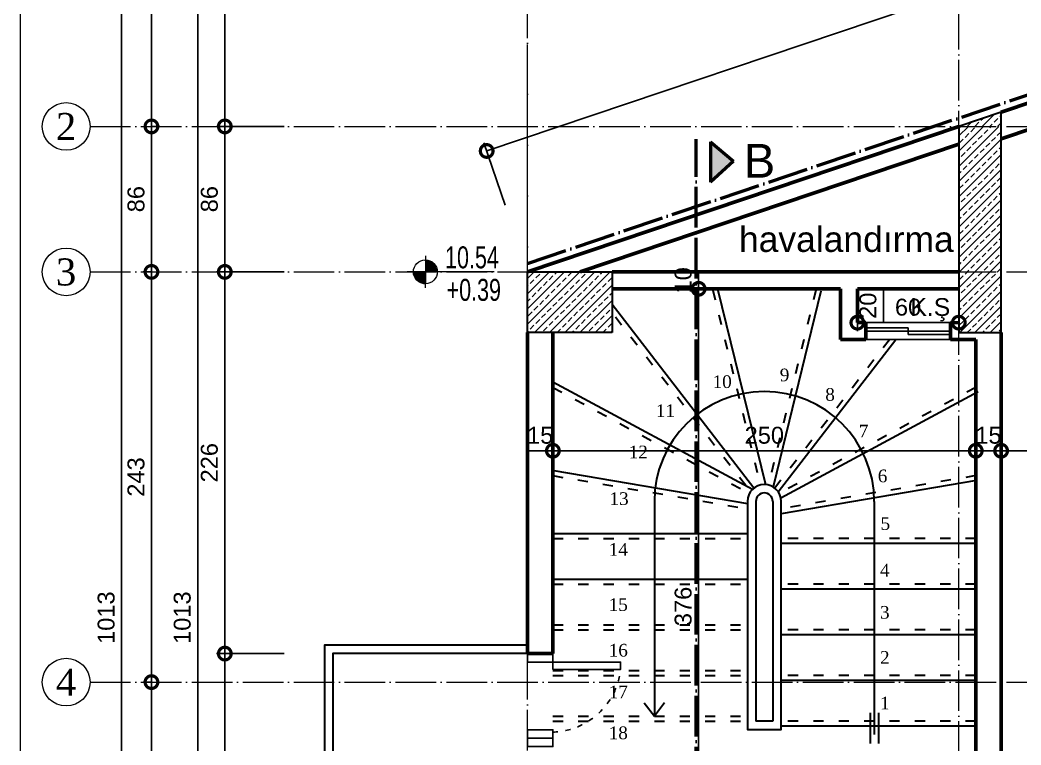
# Model space of a CAD drawing. Header units: millimetres. Extents: x 7519 to 33116, y -1769 to 3101.
# Drawn here: x 16054 to 16646, y 1817 to 2246 of the extents above; entities that cross this region are included whole.
import ezdxf
from ezdxf.enums import TextEntityAlignment as Align

# ---------------------------------------------------------------- set-up
doc = ezdxf.new("R2010")
doc.units = ezdxf.units.MM
doc.linetypes.add('ACAD_ISO03W100', pattern=[30, 12, -18])
doc.linetypes.add('ACAD_ISO04W100', pattern=[30, 24, -3, 0, -3])
for name, color, linetype, lineweight in [('duvar', 145, 'Continuous', 53), ('iç ölçü x', 20, 'Continuous', 9), ('KAPI', 42, 'Continuous', 25), ('kesit', 50, 'Continuous', 50), ('kolon', 1, 'Continuous', 30), ('KOT_ŞABLON', 6, 'Continuous', 0), ('KÜTÜPHANE', 34, 'Continuous', 30), ('ROL_CEPHE', 18, 'Continuous', 0), ('tarama', 157, 'Continuous', 15), ('çizgi', 234, 'Continuous', 9)]:
    doc.layers.add(name, color=color, linetype=linetype, lineweight=lineweight)
doc.layers.add('PENC3', color=24, linetype='Continuous')
doc.styles.add('ARIAL', font='arial.ttf', dxfattribs={"height": 10})
doc.styles.add('emre', font='times.ttf')
doc.styles.get("Standard").update_dxf_attribs({"font": 'arial.ttf'})
doc.styles.add('TÜRKÇE', font='times.ttf')
doc.dimstyles.new('KESİT', dxfattribs={"dimscale": 0, "dimtxt": 10, "dimasz": 15, "dimexe": 5, "dimexo": 5, "dimgap": 4, "dimtad": 1, "dimdec": 0, "dimdsep": 46, "dimtxsty": 'ARIAL', "dimblk": 'DOTSMALL', "dimcen": -2, "dimclrd": 256, "dimclre": 8, "dimclrt": 4, "dimadec": 0, "dimazin": 0, "dimtfac": 0.533333, "dimtdec": 0, "dimtix": 1, "dimtmove": 2, "dimatfit": 3, "dimldrblk": 'DOTSMALL', "dimfxl": 35, "dimfxlon": 1, "dimtolj": 1, "dimarcsym": 0})
pattern_1 = [(45, (-20204.8364, 0), (-4.4901281, 4.4901281), []), (45, (-20200.346, 0), (-4.4901281, 4.4901281), [3.175, -1.5875])]

# ---------------------------------------------------------------- blocks, each defined once
blk = doc.blocks.new('_DotSmall')
at = {"color": 0, "linetype": 'ByBlock', "const_width": 0.5}
blk.add_lwpolyline([(-0.0625, 0, 1), (0.0625, 0, 1)], format="xyb", close=True, dxfattribs=at)
blk = doc.blocks.new('*D27')
at = {"layer": 'Defpoints', "color": 0, "transparency": 16777216}
for p in [(16354.45, 2097.04), (16175.51, 1871.22), (16354.45, 1871.22)]:
    blk.add_point(p, dxfattribs=at)
at = {"layer": 'iç ölçü x', "color": 8, "lineweight": -2, "transparency": 16777216}
for p, q in [((16210.51, 2097.04), (16170.51, 2097.04)), ((16210.51, 1871.22), (16170.51, 1871.22))]:
    blk.add_line(p, q, dxfattribs=at)
at = {"layer": 'iç ölçü x', "lineweight": -2, "transparency": 16777216}
blk.add_line((16175.51, 2097.04), (16175.51, 1871.22), dxfattribs=at)
at = {"layer": 'iç ölçü x', "lineweight": -2, "transparency": 16777216, "xscale": 15, "yscale": 15, "zscale": 15}
for p, rotation in [((16175.51, 2097.04), 90), ((16175.51, 1871.22), 270)]:
    blk.add_blockref('_DotSmall', p, dxfattribs=dict(at, rotation=rotation))
at = {"layer": 'iç ölçü x', "color": 4, "transparency": 16777216, "insert": (16166.4, 1984.13), "char_height": 10, "attachment_point": 5, "rotation": 90, "style": 'ARIAL'}
blk.add_mtext('\\A1;226', dxfattribs=at)
blk = doc.blocks.new('*D28')
at = {"layer": 'Defpoints', "color": 0, "transparency": 16777216}
for p in [(16354.45, 1871.22), (16175.51, 1721.22), (16354.45, 1721.22)]:
    blk.add_point(p, dxfattribs=at)
at = {"layer": 'iç ölçü x', "color": 8, "lineweight": -2, "transparency": 16777216}
for p, q in [((16210.51, 1871.22), (16170.51, 1871.22)), ((16210.51, 1721.22), (16170.51, 1721.22))]:
    blk.add_line(p, q, dxfattribs=at)
at = {"layer": 'iç ölçü x', "lineweight": -2, "transparency": 16777216}
blk.add_line((16175.51, 1871.22), (16175.51, 1721.22), dxfattribs=at)
at = {"layer": 'iç ölçü x', "lineweight": -2, "transparency": 16777216, "xscale": 15, "yscale": 15, "zscale": 15}
for p, rotation in [((16175.51, 1871.22), 90), ((16175.51, 1721.22), 270)]:
    blk.add_blockref('_DotSmall', p, dxfattribs=dict(at, rotation=rotation))
at = {"layer": 'iç ölçü x', "color": 4, "transparency": 16777216, "insert": (16166.4, 1796.22), "char_height": 10, "attachment_point": 5, "rotation": 90, "style": 'ARIAL'}
blk.add_mtext('\\A1;150', dxfattribs=at)
blk = doc.blocks.new('*D30')
at = {"layer": 'Defpoints', "color": 0, "transparency": 16777216}
for p in [(16159.49, 2399.07), (16188.77, 2399.07), (16188.77, 1385.89)]:
    blk.add_point(p, dxfattribs=at)
at = {"layer": 'iç ölçü x', "color": 8, "lineweight": -2, "transparency": 16777216}
for p, q in [((16183.77, 2399.07), (16154.49, 2399.07)), ((16183.77, 1385.89), (16154.49, 1385.89))]:
    blk.add_line(p, q, dxfattribs=at)
at = {"layer": 'iç ölçü x', "lineweight": -2, "transparency": 16777216}
blk.add_line((16159.49, 1385.89), (16159.49, 2399.07), dxfattribs=at)
at = {"layer": 'iç ölçü x', "lineweight": -2, "transparency": 16777216, "xscale": 15, "yscale": 15, "zscale": 15}
for p, rotation in [((16159.49, 2399.07), 90), ((16159.49, 1385.89), 270)]:
    blk.add_blockref('_DotSmall', p, dxfattribs=dict(at, rotation=rotation))
at = {"layer": 'iç ölçü x', "color": 4, "transparency": 16777216, "insert": (16150.38, 1892.48), "char_height": 10, "attachment_point": 5, "rotation": 90, "style": 'ARIAL'}
blk.add_mtext('\\A1;1013', dxfattribs=at)
blk = doc.blocks.new('*D31')
at = {"layer": 'Defpoints', "color": 0, "transparency": 16777216}
for p in [(16130.72, 2399.07), (16130.72, 2183.07), (16132.15, 2183.07)]:
    blk.add_point(p, dxfattribs=at)
at = {"layer": 'iç ölçü x', "color": 8, "lineweight": -2, "transparency": 16777216}
for p, q in [((16132.15, 2399.07), (16137.15, 2399.07)), ((16132.15, 2183.07), (16137.15, 2183.07))]:
    blk.add_line(p, q, dxfattribs=at)
at = {"layer": 'iç ölçü x', "lineweight": -2, "transparency": 16777216}
blk.add_line((16132.15, 2399.07), (16132.15, 2183.07), dxfattribs=at)
at = {"layer": 'iç ölçü x', "lineweight": -2, "transparency": 16777216, "xscale": 15, "yscale": 15, "zscale": 15}
for p, rotation in [((16132.15, 2399.07), 90), ((16132.15, 2183.07), 270)]:
    blk.add_blockref('_DotSmall', p, dxfattribs=dict(at, rotation=rotation))
at = {"layer": 'iç ölçü x', "color": 4, "transparency": 16777216, "insert": (16123.05, 2291.07), "char_height": 10, "attachment_point": 5, "rotation": 90, "style": 'ARIAL'}
blk.add_mtext('\\A1;216', dxfattribs=at)
blk = doc.blocks.new('*D32')
at = {"layer": 'Defpoints', "color": 0, "transparency": 16777216}
for p in [(16130.72, 2183.07), (16132.15, 2097.04), (16132.15, 2097.04)]:
    blk.add_point(p, dxfattribs=at)
at = {"layer": 'iç ölçü x', "color": 8, "lineweight": -2, "transparency": 16777216}
for p, q in [((16132.15, 2183.07), (16137.15, 2183.07)), ((16132.15, 2097.04), (16127.15, 2097.04))]:
    blk.add_line(p, q, dxfattribs=at)
at = {"layer": 'iç ölçü x', "lineweight": -2, "transparency": 16777216}
blk.add_line((16132.15, 2183.07), (16132.15, 2097.04), dxfattribs=at)
at = {"layer": 'iç ölçü x', "lineweight": -2, "transparency": 16777216, "xscale": 15, "yscale": 15, "zscale": 15}
for p, rotation in [((16132.15, 2183.07), 90), ((16132.15, 2097.04), 270)]:
    blk.add_blockref('_DotSmall', p, dxfattribs=dict(at, rotation=rotation))
at = {"layer": 'iç ölçü x', "color": 4, "transparency": 16777216, "insert": (16123.05, 2140.06), "char_height": 10, "attachment_point": 5, "rotation": 90, "style": 'ARIAL'}
blk.add_mtext('\\A1;86', dxfattribs=at)
blk = doc.blocks.new('*D33')
at = {"layer": 'Defpoints', "color": 0, "transparency": 16777216}
for p in [(16132.15, 2097.04), (16132.15, 1854.34), (16132.15, 1854.34)]:
    blk.add_point(p, dxfattribs=at)
at = {"layer": 'iç ölçü x', "color": 8, "lineweight": -2, "transparency": 16777216}
for p, q in [((16132.15, 2097.04), (16127.15, 2097.04)), ((16132.15, 1854.34), (16127.15, 1854.34))]:
    blk.add_line(p, q, dxfattribs=at)
at = {"layer": 'iç ölçü x', "lineweight": -2, "transparency": 16777216}
blk.add_line((16132.15, 2097.04), (16132.15, 1854.34), dxfattribs=at)
at = {"layer": 'iç ölçü x', "lineweight": -2, "transparency": 16777216, "xscale": 15, "yscale": 15, "zscale": 15}
for p, rotation in [((16132.15, 2097.04), 90), ((16132.15, 1854.34), 270)]:
    blk.add_blockref('_DotSmall', p, dxfattribs=dict(at, rotation=rotation))
at = {"layer": 'iç ölçü x', "color": 4, "transparency": 16777216, "insert": (16123.04, 1975.69), "char_height": 10, "attachment_point": 5, "rotation": 90, "style": 'ARIAL'}
blk.add_mtext('\\A1;243', dxfattribs=at)
blk = doc.blocks.new('*D34')
at = {"layer": 'Defpoints', "color": 0, "transparency": 16777216}
for p in [(16132.15, 1854.34), (16132.15, 1711.22), (16132.15, 1711.22)]:
    blk.add_point(p, dxfattribs=at)
at = {"layer": 'iç ölçü x', "color": 8, "lineweight": -2, "transparency": 16777216}
for p, q in [((16132.15, 1854.34), (16127.15, 1854.34)), ((16132.15, 1711.22), (16127.15, 1711.22))]:
    blk.add_line(p, q, dxfattribs=at)
at = {"layer": 'iç ölçü x', "lineweight": -2, "transparency": 16777216}
blk.add_line((16132.15, 1854.34), (16132.15, 1711.22), dxfattribs=at)
at = {"layer": 'iç ölçü x', "lineweight": -2, "transparency": 16777216, "xscale": 15, "yscale": 15, "zscale": 15}
for p, rotation in [((16132.15, 1854.34), 90), ((16132.15, 1711.22), 270)]:
    blk.add_blockref('_DotSmall', p, dxfattribs=dict(at, rotation=rotation))
at = {"layer": 'iç ölçü x', "color": 4, "transparency": 16777216, "insert": (16123.04, 1782.78), "char_height": 10, "attachment_point": 5, "rotation": 90, "style": 'ARIAL'}
blk.add_mtext('\\A1;143', dxfattribs=at)
blk = doc.blocks.new('*D37')
at = {"layer": 'Defpoints', "color": 0, "transparency": 16777216}
for p in [(16114.5, 2399.07), (16114.5, 2399.07), (16114.5, 1385.89)]:
    blk.add_point(p, dxfattribs=at)
at = {"layer": 'iç ölçü x', "color": 8, "lineweight": -2, "transparency": 16777216}
for p, q in [((16114.5, 2399.07), (16109.5, 2399.07)), ((16114.5, 1385.89), (16119.5, 1385.89))]:
    blk.add_line(p, q, dxfattribs=at)
at = {"layer": 'iç ölçü x', "lineweight": -2, "transparency": 16777216}
blk.add_line((16114.5, 1385.89), (16114.5, 2399.07), dxfattribs=at)
at = {"layer": 'iç ölçü x', "lineweight": -2, "transparency": 16777216, "xscale": 15, "yscale": 15, "zscale": 15}
for p, rotation in [((16114.5, 2399.07), 90), ((16114.5, 1385.89), 270)]:
    blk.add_blockref('_DotSmall', p, dxfattribs=dict(at, rotation=rotation))
at = {"layer": 'iç ölçü x', "color": 4, "transparency": 16777216, "insert": (16105.39, 1892.48), "char_height": 10, "attachment_point": 5, "rotation": 90, "style": 'ARIAL'}
blk.add_mtext('\\A1;1013', dxfattribs=at)
blk = doc.blocks.new('*D38')
at = {"layer": 'Defpoints', "color": 0, "transparency": 16777216}
for p in [(16354.45, 2183.07), (16175.51, 2097.04), (16354.45, 2097.04)]:
    blk.add_point(p, dxfattribs=at)
at = {"layer": 'iç ölçü x', "color": 8, "lineweight": -2, "transparency": 16777216}
for p, q in [((16210.51, 2183.07), (16170.51, 2183.07)), ((16210.51, 2097.04), (16170.51, 2097.04))]:
    blk.add_line(p, q, dxfattribs=at)
at = {"layer": 'iç ölçü x', "lineweight": -2, "transparency": 16777216}
blk.add_line((16175.51, 2183.07), (16175.51, 2097.04), dxfattribs=at)
at = {"layer": 'iç ölçü x', "lineweight": -2, "transparency": 16777216, "xscale": 15, "yscale": 15, "zscale": 15}
for p, rotation in [((16175.51, 2183.07), 90), ((16175.51, 2097.04), 270)]:
    blk.add_blockref('_DotSmall', p, dxfattribs=dict(at, rotation=rotation))
at = {"layer": 'iç ölçü x', "color": 4, "transparency": 16777216, "insert": (16166.4, 2140.06), "char_height": 10, "attachment_point": 5, "rotation": 90, "style": 'ARIAL'}
blk.add_mtext('\\A1;86', dxfattribs=at)
blk = doc.blocks.new('*D39')
at = {"layer": 'Defpoints', "color": 0, "transparency": 16777216}
for p in [(16175.51, 2399.07), (16175.51, 2399.07), (16175.51, 2183.07)]:
    blk.add_point(p, dxfattribs=at)
at = {"layer": 'iç ölçü x', "color": 8, "lineweight": -2, "transparency": 16777216}
for p, q in [((16175.51, 2399.07), (16170.51, 2399.07)), ((16175.51, 2183.07), (16170.51, 2183.07))]:
    blk.add_line(p, q, dxfattribs=at)
at = {"layer": 'iç ölçü x', "lineweight": -2, "transparency": 16777216}
blk.add_line((16175.51, 2183.07), (16175.51, 2399.07), dxfattribs=at)
at = {"layer": 'iç ölçü x', "lineweight": -2, "transparency": 16777216, "xscale": 15, "yscale": 15, "zscale": 15}
for p, rotation in [((16175.51, 2399.07), 90), ((16175.51, 2183.07), 270)]:
    blk.add_blockref('_DotSmall', p, dxfattribs=dict(at, rotation=rotation))
at = {"layer": 'iç ölçü x', "color": 4, "transparency": 16777216, "insert": (16166.4, 2291.07), "char_height": 10, "attachment_point": 5, "rotation": 90, "style": 'ARIAL'}
blk.add_mtext('\\A1;216', dxfattribs=at)
blk = doc.blocks.new('*D48')
at = {"layer": 'Defpoints', "color": 0, "transparency": 16777216}
for p in [(16369.45, 1991.21), (16354.45, 1985.86), (16369.45, 1985.86)]:
    blk.add_point(p, dxfattribs=at)
at = {"layer": 'iç ölçü x', "color": 8, "lineweight": -2, "transparency": 16777216}
for p, q in [((16354.45, 1990.86), (16354.45, 1996.21)), ((16369.45, 1990.86), (16369.45, 1996.21))]:
    blk.add_line(p, q, dxfattribs=at)
at = {"layer": 'iç ölçü x', "lineweight": -2, "transparency": 16777216}
blk.add_line((16354.45, 1991.21), (16369.45, 1991.21), dxfattribs=at)
at = {"layer": 'iç ölçü x', "color": 4, "transparency": 16777216, "insert": (16361.95, 2000.32), "char_height": 10, "attachment_point": 5, "style": 'ARIAL'}
blk.add_mtext('\\A1;15', dxfattribs=at)
blk = doc.blocks.new('*D49')
at = {"layer": 'Defpoints', "color": 0, "transparency": 16777216}
for p in [(16619.45, 1991.21), (16619.45, 1991.21), (16369.45, 1985.86)]:
    blk.add_point(p, dxfattribs=at)
at = {"layer": 'iç ölçü x', "color": 8, "lineweight": -2, "transparency": 16777216}
for p, q in [((16369.45, 1990.86), (16369.45, 1996.21)), ((16619.45, 1991.21), (16619.45, 1996.21))]:
    blk.add_line(p, q, dxfattribs=at)
at = {"layer": 'iç ölçü x', "lineweight": -2, "transparency": 16777216}
blk.add_line((16369.45, 1991.21), (16619.45, 1991.21), dxfattribs=at)
at = {"layer": 'iç ölçü x', "lineweight": -2, "transparency": 16777216, "xscale": 15, "yscale": 15, "zscale": 15, "rotation": 180}
blk.add_blockref('_DotSmall', (16369.45, 1991.21), dxfattribs=at)
at = {"layer": 'iç ölçü x', "lineweight": -2, "transparency": 16777216, "xscale": 15, "yscale": 15, "zscale": 15}
blk.add_blockref('_DotSmall', (16619.45, 1991.21), dxfattribs=at)
at = {"layer": 'iç ölçü x', "color": 4, "transparency": 16777216, "insert": (16494.45, 2000.32), "char_height": 10, "attachment_point": 5, "style": 'ARIAL'}
blk.add_mtext('\\A1;250', dxfattribs=at)
blk = doc.blocks.new('*D50')
at = {"layer": 'Defpoints', "color": 0, "transparency": 16777216}
for p in [(16619.45, 1991.21), (16634.45, 1991.21), (16634.45, 1991.21)]:
    blk.add_point(p, dxfattribs=at)
at = {"layer": 'iç ölçü x', "color": 8, "lineweight": -2, "transparency": 16777216}
for p, q in [((16619.45, 1991.21), (16619.45, 1996.21)), ((16634.45, 1991.21), (16634.45, 1996.21))]:
    blk.add_line(p, q, dxfattribs=at)
at = {"layer": 'iç ölçü x', "lineweight": -2, "transparency": 16777216}
blk.add_line((16619.45, 1991.21), (16634.45, 1991.21), dxfattribs=at)
at = {"layer": 'iç ölçü x', "color": 4, "transparency": 16777216, "insert": (16626.95, 2000.32), "char_height": 10, "attachment_point": 5, "style": 'ARIAL'}
blk.add_mtext('\\A1;15', dxfattribs=at)
blk = doc.blocks.new('*D51')
at = {"layer": 'Defpoints', "color": 0, "transparency": 16777216}
for p in [(16634.45, 1991.21), (17234.72, 1991.21), (17234.72, 1991.21)]:
    blk.add_point(p, dxfattribs=at)
at = {"layer": 'iç ölçü x', "color": 8, "lineweight": -2, "transparency": 16777216}
for p, q in [((16634.45, 1991.21), (16634.45, 1996.21)), ((17234.72, 1991.21), (17234.72, 1996.21))]:
    blk.add_line(p, q, dxfattribs=at)
at = {"layer": 'iç ölçü x', "lineweight": -2, "transparency": 16777216}
blk.add_line((16634.45, 1991.21), (17234.72, 1991.21), dxfattribs=at)
at = {"layer": 'iç ölçü x', "lineweight": -2, "transparency": 16777216, "xscale": 15, "yscale": 15, "zscale": 15, "rotation": 180}
blk.add_blockref('_DotSmall', (16634.45, 1991.21), dxfattribs=at)
at = {"layer": 'iç ölçü x', "lineweight": -2, "transparency": 16777216, "xscale": 15, "yscale": 15, "zscale": 15}
blk.add_blockref('_DotSmall', (17234.72, 1991.21), dxfattribs=at)
at = {"layer": 'iç ölçü x', "color": 4, "transparency": 16777216, "insert": (16934.59, 2000.32), "char_height": 10, "attachment_point": 5, "style": 'ARIAL'}
blk.add_mtext('\\A1;600', dxfattribs=at)
blk = doc.blocks.new('*D58')
at = {"layer": 'Defpoints', "color": 0, "transparency": 16777216}
for p in [(16455.61, 2087.03), (16455.69, 2087.03), (16455.61, 1711.22)]:
    blk.add_point(p, dxfattribs=at)
at = {"layer": 'iç ölçü x', "color": 8, "lineweight": -2, "transparency": 16777216}
for p, q in [((16455.61, 2087.03), (16450.61, 2087.03)), ((16455.61, 1711.22), (16450.61, 1711.22))]:
    blk.add_line(p, q, dxfattribs=at)
at = {"layer": 'iç ölçü x', "lineweight": -2, "transparency": 16777216}
blk.add_line((16455.61, 1711.22), (16455.61, 2087.03), dxfattribs=at)
at = {"layer": 'iç ölçü x', "lineweight": -2, "transparency": 16777216, "xscale": 15, "yscale": 15, "zscale": 15}
for p, rotation in [((16455.61, 2087.03), 90), ((16455.61, 1711.22), 270)]:
    blk.add_blockref('_DotSmall', p, dxfattribs=dict(at, rotation=rotation))
at = {"layer": 'iç ölçü x', "color": 4, "transparency": 16777216, "insert": (16446.5, 1899.12), "char_height": 10, "attachment_point": 5, "rotation": 90, "style": 'ARIAL'}
blk.add_mtext('\\A1;376', dxfattribs=at)
blk = doc.blocks.new('*D59')
at = {"layer": 'Defpoints', "color": 0, "transparency": 16777216}
for p in [(16455.61, 2097.04), (16455.61, 2097.04), (16455.69, 2087.03)]:
    blk.add_point(p, dxfattribs=at)
at = {"layer": 'iç ölçü x', "color": 8, "lineweight": -2, "transparency": 16777216}
for p, q in [((16455.61, 2097.04), (16450.61, 2097.04)), ((16455.61, 2087.03), (16450.61, 2087.03))]:
    blk.add_line(p, q, dxfattribs=at)
at = {"layer": 'iç ölçü x', "lineweight": -2, "transparency": 16777216}
blk.add_line((16455.61, 2087.03), (16455.61, 2097.04), dxfattribs=at)
at = {"layer": 'iç ölçü x', "color": 4, "transparency": 16777216, "insert": (16446.51, 2092.03), "char_height": 10, "attachment_point": 5, "rotation": 90, "style": 'ARIAL'}
blk.add_mtext('\\A1;10', dxfattribs=at)
blk = doc.blocks.new('*D216')
at = {"layer": 'Defpoints', "color": 0, "transparency": 16777216}
for p in [(17225.59, 2470.6), (17238.03, 2433.74), (16342.76, 2131.69)]:
    blk.add_point(p, dxfattribs=at)
at = {"layer": 'iç ölçü x', "color": 8, "lineweight": -2, "transparency": 16777216}
for p, q in [((17236.43, 2438.48), (17223.99, 2475.34)), ((16341.16, 2136.43), (16328.72, 2173.29))]:
    blk.add_line(p, q, dxfattribs=at)
at = {"layer": 'iç ölçü x', "lineweight": -2, "transparency": 16777216}
blk.add_line((16330.32, 2168.55), (17225.59, 2470.6), dxfattribs=at)
at = {"layer": 'iç ölçü x', "lineweight": -2, "transparency": 16777216, "xscale": 15, "yscale": 15, "zscale": 15}
for p, rotation in [((17225.59, 2470.6), 18.64354857324905), ((16330.32, 2168.55), 198.643548573249)]:
    blk.add_blockref('_DotSmall', p, dxfattribs=dict(at, rotation=rotation))
at = {"layer": 'iç ölçü x', "color": 4, "transparency": 16777216, "insert": (16775.04, 2328.21), "char_height": 10, "attachment_point": 5, "rotation": 18.64355, "style": 'ARIAL'}
blk.add_mtext('\\A1;945', dxfattribs=at)
blk = doc.blocks.new('A$C039E5E33')
at = {"layer": 'KOT_ŞABLON'}
h = blk.add_hatch(color=256, dxfattribs=at)
h.dxf.hatch_style = 1
h.paths.add_polyline_path([(-7.06, 0, 0.414214), (0, -7.06), (0, 0)])
h.paths.add_polyline_path([(0, 7.06), (0, 0), (7.06, 0, 0.414214)])
for p in [(0, 9.49), (0, -9.49)]:
    blk.add_line(p, (0, 0), dxfattribs=at)
blk.add_lwpolyline([(40.65, 0), (-10.66, 0)], dxfattribs=at)
blk.add_circle((0, 0), 7.06, dxfattribs=at)
blk = doc.blocks.new('A$C608A78B4')
at = {"layer": 'KOT_ŞABLON'}
h = blk.add_hatch(dxfattribs=at)
h.set_pattern_fill('JIS_LC_8', color=256, scale=0.025)
h.set_pattern_definition([(45, (-1970.74228, 532.69145), (-0.137885822, 0.137885822), []), (45, (-1970.73228, 532.69145), (-0.137885822, 0.137885822), [])])
h.paths.add_polyline_path([(7.06, 0, 0.414214), (0, 7.06), (0, 0)])
h.paths.add_polyline_path([(0, 0), (-7.06, 0, 0.414214), (0, -7.06)])
blk.add_line((0, 7.06), (0, -7.06), dxfattribs=at)
blk.add_lwpolyline([(7.06, 0), (-7.06, 0)], dxfattribs=at)
blk.add_circle((0, 0), 7.06, dxfattribs=at)
at = {"layer": 'iç ölçü x'}
blk.add_blockref('A$C039E5E33', (0, 0), dxfattribs=at)
blk = doc.blocks.new('A$C65B81EC1')
at = {"layer": 'duvar'}
for p, q in [((-25.01, -9.97), (-25.01, 0.03)), ((25, -10), (25, 0))]:
    blk.add_line(p, q, dxfattribs=at)
at = {"layer": 'KAPI'}
for points in [[(25, 0), (-25, 0)], [(0, -3), (-25, -3)], [(25, -5), (-25, -5)], [(0, -7), (0, -3)], [(25, -10), (-25, -10)], [(25, -7), (0, -7)]]:
    blk.add_lwpolyline(points, dxfattribs=at)
blk = doc.blocks.new('*D684')
at = {"layer": 'Defpoints', "color": 0, "transparency": 16777216}
for p in [(16549.45, 2087), (16564.85, 2087), (16549.45, 2067)]:
    blk.add_point(p, dxfattribs=at)
at = {"layer": 'iç ölçü x', "color": 8, "lineweight": -2, "transparency": 16777216}
for p, q in [((16554.45, 2087), (16569.85, 2087)), ((16554.45, 2067), (16569.85, 2067))]:
    blk.add_line(p, q, dxfattribs=at)
at = {"layer": 'iç ölçü x', "lineweight": -2, "transparency": 16777216}
blk.add_line((16564.85, 2067), (16564.85, 2087), dxfattribs=at)
at = {"layer": 'iç ölçü x', "color": 4, "transparency": 16777216, "insert": (16555.74, 2077), "char_height": 10, "attachment_point": 5, "rotation": 90, "style": 'ARIAL'}
blk.add_mtext('\\A1;20', dxfattribs=at)
blk = doc.blocks.new('*D685')
at = {"layer": 'Defpoints', "color": 0, "transparency": 16777216}
for p in [(16549.45, 2077), (16609.42, 2077), (16609.42, 2067)]:
    blk.add_point(p, dxfattribs=at)
at = {"layer": 'iç ölçü x', "color": 8, "lineweight": -2, "transparency": 16777216}
for p, q in [((16549.45, 2072), (16549.45, 2062)), ((16609.42, 2072), (16609.42, 2062))]:
    blk.add_line(p, q, dxfattribs=at)
at = {"layer": 'iç ölçü x', "lineweight": -2, "transparency": 16777216}
blk.add_line((16549.45, 2067), (16609.42, 2067), dxfattribs=at)
at = {"layer": 'iç ölçü x', "lineweight": -2, "transparency": 16777216, "xscale": 15, "yscale": 15, "zscale": 15, "rotation": 180}
blk.add_blockref('_DotSmall', (16549.45, 2067), dxfattribs=at)
at = {"layer": 'iç ölçü x', "lineweight": -2, "transparency": 16777216, "xscale": 15, "yscale": 15, "zscale": 15}
blk.add_blockref('_DotSmall', (16609.42, 2067), dxfattribs=at)
at = {"layer": 'iç ölçü x', "color": 4, "transparency": 16777216, "insert": (16579.43, 2076.1), "char_height": 10, "attachment_point": 5, "style": 'ARIAL'}
blk.add_mtext('\\A1;60', dxfattribs=at)

msp = doc.modelspace()

# ---------------------------------------------------------------- hatches: boundary and pattern name
at = {"layer": 'kesit'}
h = msp.add_hatch(color=256, dxfattribs=at)
h.dxf.hatch_style = 1
h.paths.add_polyline_path([(16476.192, 2162.512), (16462.712, 2173.935), (16462.712, 2150.07)])
at = {"layer": 'tarama'}
h = msp.add_hatch(dxfattribs=at)
h.set_pattern_fill('ANSI33', color=256)
h.paths.add_polyline_path([(16634.446, 2183.069), (16634.446, 2191.503), (16609.444, 2183.069)])
h = msp.add_hatch(dxfattribs=at)
h.set_pattern_fill('ANSI33', color=256)
h.set_pattern_definition(pattern_1)
h.paths.add_polyline_path([(16634.446, 2097.044), (16609.429, 2097.044), (16609.423, 2061.221), (16619.446, 2061.219), (16634.446, 2061.219)])
h.paths.add_polyline_path([(16634.446, 2175.673), (16634.446, 2183.069), (16609.444, 2183.069), (16609.429, 2097.044), (16634.446, 2097.044)])
h = msp.add_hatch(dxfattribs=at)
h.set_pattern_fill('ANSI33', color=256)
h.set_pattern_definition(pattern_1)
h.paths.add_polyline_path([(16404.446, 2097.044), (16354.446, 2097.044), (16354.446, 2061.221), (16404.446, 2061.221)])

# ---------------------------------------------------------------- linework, layer by layer
at = {"layer": 'duvar'}
for p, q in [((16354.446, 2097.061), (16609.423, 2183.069)), ((16385.68, 2097.044), (16609.442, 2172.522)), ((16609.425, 2096.993), (16404.446, 2097.044)), ((16539.446, 2087.003), (16404.446, 2087.037)), ((16539.446, 2057.003), (16539.446, 2087.003)), ((16609.427, 2086.992), (16549.446, 2087.001)), ((16549.446, 2067.001), (16549.446, 2087.001)), ((16554.431, 2067), (16549.446, 2067.001)), ((16609.423, 2066.992), (16604.436, 2066.993)), ((16354.446, 2061.221), (16354.446, 1871.223)), ((16369.446, 2061.221), (16369.446, 1871.223)), ((16634.446, 1711.219), (16634.446, 2061.219)), ((16554.431, 2057.001), (16539.446, 2057.003)), ((16619.446, 2056.99), (16604.434, 2056.991)), ((16619.446, 1711.219), (16619.446, 2056.99)), ((16354.446, 1871.223), (16369.446, 1871.223))]:
    msp.add_line(p, q, dxfattribs=at)
for points in [[(17199.724, 2382.203), (16634.446, 2191.503)], [(17065.822, 2321.2), (16634.446, 2175.673)]]:
    msp.add_lwpolyline(points, dxfattribs=at)
at = {"layer": 'iç ölçü x', "linetype": 'ACAD_ISO04W100', "lineweight": 50}
msp.add_line((16354.446, 2102.054), (17249.724, 2404.071), dxfattribs=at)
at = {"layer": 'iç ölçü x'}
msp.add_lwpolyline([(16054.439, 704.072), (17455.617, 704.072), (17455.617, 3080.74), (16054.439, 3080.74)], close=True, dxfattribs=at)
at = {"layer": 'kesit', "linetype": 'ACAD_ISO04W100'}
msp.add_line((16454.195, 1280.449), (16454.195, 2175.594), dxfattribs=at)
at = {"layer": 'kesit'}
for p, q in [((16462.712, 2173.935), (16476.192, 2162.512)), ((16462.712, 2173.935), (16462.712, 2150.07)), ((16476.192, 2162.512), (16462.712, 2150.07))]:
    msp.add_line(p, q, dxfattribs=at)
at = {"layer": 'kolon', "lineweight": 13}
msp.add_line((16354.446, 2097.044), (16354.446, 2231.577), dxfattribs=at)
at = {"layer": 'kolon'}
for points in [[(16619.446, 2061.219), (16634.446, 2061.219), (16634.446, 2175.673), (16634.446, 2191.503), (16634.446, 2191.503), (16609.444, 2183.069), (16609.423, 2061.221)], [(16404.446, 2061.221), (16354.446, 2061.221), (16354.446, 2097.044), (16404.446, 2097.044)]]:
    msp.add_lwpolyline(points, close=True, dxfattribs=at)
at = {"layer": 'KÜTÜPHANE', "linetype": 'ACAD_ISO03W100', "ltscale": 0.5}
for p, q in [((16463.94, 2086.273), (16492.075, 1970.988)), ((16524.952, 2086.273), (16496.817, 1970.988)), ((16483.433, 1970.62), (16404.446, 2072.858)), ((16500.56, 1969.187), (16568.404, 2057.001)), ((16369.446, 2028.682), (16485.644, 1966.02)), ((16619.446, 2028.682), (16503.247, 1966.02)), ((16369.446, 1976.488), (16484.446, 1956.971)), ((16619.446, 1976.488), (16504.446, 1956.971)), ((16369.446, 1939.273), (16484.446, 1939.273)), ((16619.446, 1939.273), (16504.446, 1939.273)), ((16369.446, 1912.273), (16484.446, 1912.273)), ((16619.446, 1912.273), (16504.446, 1912.273)), ((16369.446, 1888.273), (16484.446, 1888.273)), ((16369.446, 1885.273), (16484.446, 1885.273)), ((16619.446, 1885.273), (16504.446, 1885.273)), ((16369.446, 1861.273), (16484.446, 1861.273)), ((16369.446, 1858.273), (16484.446, 1858.273)), ((16619.446, 1858.273), (16504.446, 1858.273)), ((16369.446, 1834.273), (16484.446, 1834.273)), ((16369.446, 1831.273), (16484.446, 1831.273)), ((16619.446, 1831.273), (16504.446, 1831.273))]:
    msp.add_line(p, q, dxfattribs=at)
at = {"layer": 'KÜTÜPHANE'}
for p, q in [((16466.854, 2086.985), (16495.099, 1971.252)), ((16527.866, 2085.562), (16499.622, 1969.83)), ((16488.332, 1969.187), (16404.446, 2077.765)), ((16502.652, 1966.988), (16572.194, 2057.001)), ((16369.446, 2032.09), (16487.473, 1968.442)), ((16620.87, 2026.041), (16504.266, 1963.161)), ((16369.948, 1979.446), (16484.446, 1960.014)), ((16619.948, 1973.53), (16504.446, 1953.928)), ((16429.446, 1961.273), (16429.446, 1834.273)), ((16489.446, 1961.273), (16489.446, 1831.273)), ((16499.446, 1961.273), (16499.446, 1831.273)), ((16559.446, 1961.273), (16559.446, 1823.293)), ((16369.446, 1942.273), (16484.446, 1942.273)), ((16619.446, 1936.273), (16504.446, 1936.273)), ((16369.446, 1915.273), (16484.446, 1915.273)), ((16619.446, 1909.273), (16504.446, 1909.273)), ((16619.446, 1882.273), (16504.446, 1882.273)), ((16619.446, 1855.273), (16504.446, 1855.273)), ((16423.409, 1842.193), (16429.446, 1834.273)), ((16435.483, 1842.193), (16429.446, 1834.273)), ((16556.954, 1836.105), (16556.954, 1818.097)), ((16561.937, 1836.105), (16561.937, 1818.097)), ((16499.446, 1831.273), (16489.446, 1831.273)), ((16619.446, 1828.273), (16504.446, 1828.273))]:
    msp.add_line(p, q, dxfattribs=at)
msp.add_lwpolyline([(16504.446, 1961.273, 1), (16484.446, 1961.273), (16484.446, 1826.273), (16504.446, 1826.273)], format="xyb", close=True, dxfattribs=at)
for points in [[(16354.446, 1876.223), (16234.446, 1876.223), (16234.446, 1573.278)], [(16354.446, 1871.223), (16239.446, 1871.223), (16239.446, 1573.278)]]:
    msp.add_lwpolyline(points, dxfattribs=at)
for radius in [65, 5]:
    msp.add_arc((16494.446, 1961.273), radius, 0, 180, dxfattribs=at)
at = {"layer": 'PENC3', "linetype": 'ByBlock', "ltscale": 2500}
for p, q in [((16369.446, 1866.223), (16354.446, 1866.223)), ((16369.446, 1826.223), (16354.446, 1826.223))]:
    msp.add_line(p, q, dxfattribs=at)
at = {"layer": 'PENC3', "linetype": 'ACAD_ISO03W100', "ltscale": 0.3}
msp.add_line((16369.446, 1821.223), (16369.446, 1721.223), dxfattribs=at)
at = {"layer": 'PENC3', "linetype": 'ByBlock', "ltscale": 2500}
for points in [[(16354.446, 1871.223), (16354.446, 1866.223), (16369.446, 1866.223), (16369.446, 1871.223)], [(16369.446, 1866.223), (16409.446, 1866.223), (16409.446, 1861.848), (16369.446, 1861.848)], [(16354.446, 1826.223), (16354.446, 1821.223), (16369.446, 1821.223), (16369.446, 1826.223)], [(16354.446, 1816.223), (16354.446, 1821.223), (16369.446, 1821.223), (16369.446, 1816.223)]]:
    msp.add_lwpolyline(points, close=True, dxfattribs=at)
at = {"layer": 'PENC3', "linetype": 'ACAD_ISO03W100', "ltscale": 0.25}
msp.add_arc((16368.201, 1866.234), 41.477, 271.719286, 353.931175, dxfattribs=at)
at = {"layer": 'çizgi', "linetype": 'ACAD_ISO04W100'}
for p, q in [((16354.446, 1121.647), (16354.446, 2519.658)), ((16609.423, 1415.894), (16609.423, 2519.658)), ((16095.83, 2183.069), (17414.785, 2183.069)), ((16095.823, 2097.044), (17414.779, 2097.044)), ((16095.815, 1854.336), (17414.77, 1854.336))]:
    msp.add_line(p, q, dxfattribs=at)
at = {"layer": 'çizgi'}
for centre in [(16081.728, 2183.069), (16081.713, 2097.044), (16081.713, 1854.336)]:
    msp.add_circle(centre, 14.102, dxfattribs=at)

# ---------------------------------------------------------------- block references
at = {"layer": 'iç ölçü x'}
for name, p in [('A$C608A78B4', (16294.061, 2097.044)), ('A$C65B81EC1', (16579.436, 2066.997))]:
    msp.add_blockref(name, p, dxfattribs=at)

# ---------------------------------------------------------------- texts
for s, height, p in [('havalandırma ', 15, (16479.455, 2108.845)), ('K.Ş', 10.5, (16580.75, 2071.011))]:
    msp.add_text(s, height=height).set_placement(p)
at = {"layer": 'kesit', "insert": (16482.246, 2172.765), "char_height": 20, "attachment_point": 1}
msp.add_mtext_dynamic_manual_height_columns('B', width=28.60198, gutter_width=12.5, heights=[0], dxfattribs=at)
at = {"layer": 'KÜTÜPHANE', "style": 'emre'}
for s, p in [('10', (16469.538, 2032.077)), ('9', (16506.426, 2036.071)), ('8', (16533.316, 2024.522)), ('11', (16435.992, 2014.931)), ('7', (16553.182, 2002.858)), ('12', (16419.94, 1990.478)), ('6', (16564.363, 1976.345)), ('13', (16408.58, 1962.911)), ('5', (16565.998, 1948.159)), ('14', (16408.104, 1932.832)), ('4', (16565.613, 1920.57)), ('15', (16408.104, 1900.212)), ('3', (16565.684, 1895.654)), ('16', (16408.104, 1873.212)), ('2', (16565.684, 1868.97)), ('17', (16408.104, 1848.493)), ('1', (16565.684, 1841.97)), ('18', (16408.104, 1824.339))]:
    msp.add_text(s, height=7.5, rotation=0.245313, dxfattribs=at).set_placement(p, align=Align.MIDDLE_CENTER)
at = {"layer": 'ROL_CEPHE', "width": 0.7}
for s, p in [('10.54', (16305.705, 2099.128)), ('+0.39', (16306.62, 2079.909))]:
    msp.add_text(s, height=13, rotation=359.999999, dxfattribs=at).set_placement(p)
at = {"layer": 'çizgi', "style": 'TÜRKÇE'}
for s, p in [('2', (16075.616, 2175.03)), ('3', (16075.601, 2089.005)), ('4', (16075.601, 1846.297))]:
    msp.add_text(s, height=16, dxfattribs=at).set_placement(p)

# ---------------------------------------------------------------- dimensions: what is measured, and where the dimension line sits
at = {"layer": 'iç ölçü x'}
for p1, p2, distance, picture, middle in [((16342.757, 2131.689), (17238.028, 2433.738), 38.905, '*D216', (16775.044, 2328.205)), ((16175.506, 2183.069), (16175.506, 2399.071), 0, '*D39', (16166.4, 2291.07)), ((16354.446, 2183.069), (16354.446, 2097.044), -178.94, '*D38', (16166.4, 2140.056))]:
    dim = msp.add_aligned_dim(p1=p1, p2=p2, distance=distance, dimstyle='KESİT', override={"dimscale": 1}, dxfattribs=at)
    dim.commit()
    dim.dimension.update_dxf_attribs({"geometry": picture, "text_midpoint": middle})
for base, p1, p2, picture, middle in [((16114.501, 2399.071), (16114.501, 1385.894), (16114.501, 2399.071), '*D37', (16105.392, 1892.482)), ((16132.151, 2183.069), (16130.725, 2399.071), (16130.725, 2183.069), '*D31', (16123.045, 2291.07)), ((16159.49, 2399.071), (16188.771, 1385.894), (16188.771, 2399.071), '*D30', (16150.381, 1892.482)), ((16132.151, 2097.044), (16130.725, 2183.069), (16132.151, 2097.044), '*D32', (16123.045, 2140.056)), ((16132.151, 1854.336), (16132.151, 2097.044), (16132.151, 1854.336), '*D33', (16123.042, 1975.69)), ((16175.506, 1871.223), (16354.446, 2097.044), (16354.446, 1871.223), '*D27', (16166.4, 1984.134)), ((16455.612, 2087.026), (16455.612, 1711.219), (16455.694, 2087.026), '*D58', (16446.503, 1899.122)), ((16564.846, 2087.001), (16549.448, 2067.001), (16549.448, 2087.001), '*D684', (16555.74, 2077.001)), ((16175.506, 1721.219), (16354.446, 1871.223), (16354.446, 1721.219), '*D28', (16166.4, 1796.221)), ((16132.151, 1711.219), (16132.151, 1854.336), (16132.151, 1711.219), '*D34', (16123.042, 1782.777))]:
    dim = msp.add_linear_dim(base=base, p1=p1, p2=p2, angle=90, dimstyle='KESİT', override={"dimscale": 1}, dxfattribs=at)
    dim.commit()
    dim.dimension.update_dxf_attribs({"geometry": picture, "text_midpoint": middle})
dim = msp.add_linear_dim(base=(16455.612, 2097.044), p1=(16455.694, 2087.026), p2=(16455.612, 2097.044), angle=90, text='10', dimstyle='KESİT', override={"dimscale": 1}, dxfattribs=at)
dim.commit()
dim.dimension.update_dxf_attribs({"geometry": '*D59', "text_midpoint": (16446.506, 2092.035)})
for base, p1, p2, picture, middle in [((16609.42, 2066.997), (16549.448, 2077.001), (16609.42, 2077.001), '*D685', (16579.434, 2076.102)), ((16369.446, 1991.212), (16354.446, 1985.858), (16369.446, 1985.858), '*D48', (16361.946, 2000.318)), ((16619.446, 1991.212), (16369.446, 1985.858), (16619.446, 1991.212), '*D49', (16494.446, 2000.318)), ((16634.446, 1991.212), (16619.446, 1991.212), (16634.446, 1991.212), '*D50', (16626.946, 2000.318)), ((17234.724, 1991.212), (16634.446, 1991.212), (17234.724, 1991.212), '*D51', (16934.585, 2000.318))]:
    dim = msp.add_linear_dim(base=base, p1=p1, p2=p2, dimstyle='KESİT', override={"dimscale": 1}, dxfattribs=at)
    dim.commit()
    dim.dimension.update_dxf_attribs({"geometry": picture, "text_midpoint": middle})

doc.saveas('drawing.dxf')
